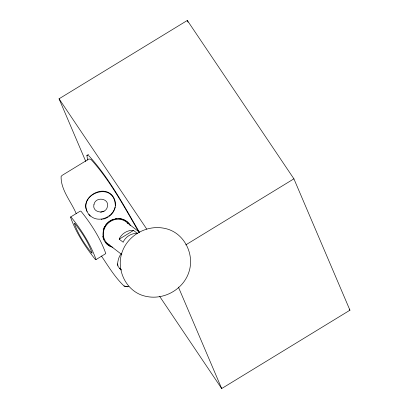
<?xml version="1.0" encoding="UTF-8"?>
<svg xmlns="http://www.w3.org/2000/svg" width="409" height="409" viewBox="0 0 409 409"><rect width="100%" height="100%" fill="white"/><g stroke="black" fill="none" stroke-linecap="round" stroke-linejoin="round"><path stroke-width="0.61" d="M114.98 208.263L115.149 207.046M115.318 205.824C114.699 178.39 72.235 195.819 90.22 216.146M113.743 211.156L114.735 208.841M137.015 233.462L136.018 233.375A14.32 13.354 -43.4 0 0 123.804 240.835L123.196 242.251L119.203 239.183L119.811 237.767A14.32 13.354 -43.4 0 1 132.025 230.308L133.513 230.441L137.511 233.503M111.141 214.791L113.498 211.739M121.361 253.58C118.835 256.448 117.976 260.277 117.567 263.948L117.986 265.415M108.952 216.525L110.706 215.139M85.824 161.555L59.054 98.799L187.317 20.45L293.907 178.825L349.946 310.201L221.683 388.55L159.653 296.387M87.623 160.077L86.882 155.41L88.508 154.418M70.501 217.061L80.271 211.095L81.023 211.269C91.181 223.948 100.42 238.268 105.803 253.595L96.033 259.567L95.277 259.388C85.118 246.709 75.88 232.394 70.501 217.061L71.253 217.24C81.411 229.919 90.65 244.234 96.033 259.567M119.203 239.183L133.513 230.441M185.752 244.894L293.907 178.825M100.645 212.271L104.111 211.167M105.016 218.611L108.073 217.215M125.987 286.453L127.398 286.77L128.809 286.341M101.222 219.469L102.316 219.26M103.411 219.05L104.505 218.846M101.452 256.029C108.405 266.417 114.955 277.322 124.06 286.009L125.445 286.32M86.882 155.41L88.978 155.895C109.51 178.559 124.06 205.972 139.392 232.261M124.06 286.009L127.398 286.77M112.879 247.317C110.031 246.515 107.352 244.879 105.655 242.425M119.571 268.314L121.028 269.24M121.488 270.012L120.031 268.938L117.904 266.085L117.265 263.877M127.286 222.828L139.433 232.154M107.148 243.299L121.826 254.567M88.876 214.336C99.801 227.21 122.603 212.072 113.283 196.887C104.167 183.079 79.832 196.811 87.081 211.504M130.537 225.615C127.864 221.208 122.894 218.554 117.761 218.651A15.189 14.744 -50.4 0 0 104.939 226.484C102.945 230.42 102.184 235.303 103.952 239.434M349.235 309.138L349.946 310.201M59.054 98.799L146.749 229.101M139.019 232.368C124.428 207.245 110.558 181.064 90.977 159.408L89.009 158.953L62.142 175.364L61.11 176.427C60.68 189.955 71.253 201.657 76.258 213.713M187.317 20.45L188.068 22.209M178.406 287.087L221.683 388.55M109.97 245.385A14.381 13.405 -43.4 0 1 106.759 224.643A14.381 13.405 -43.4 0 1 128.099 223.667M111.304 246.765A15.097 14.08 -43.4 0 1 102.751 236.223M103.196 229.909A15.097 14.08 -43.4 0 1 104.745 226.335M105.348 225.395A15.097 14.08 -43.4 0 1 107.143 223.227M107.541 222.833A15.097 14.08 -43.4 0 1 110.22 220.788M110.701 220.502A15.097 14.08 -43.4 0 1 113.768 219.178M115.379 218.774A15.097 14.08 -43.4 0 1 117.015 218.544M118.825 218.508A15.097 14.08 -43.4 0 1 130.057 225.216M94.004 204.296C91.621 212.9 105.67 214.935 107.383 206.826C109.765 198.222 95.716 196.187 94.004 204.296M121.55 253.887C116.35 271.535 127.204 292.358 145.624 296.269C164.014 300.569 184.086 289.168 189.28 270.881C194.485 253.232 183.626 232.414 165.205 228.498C146.816 224.198 126.749 235.604 121.55 253.887M74.924 223.677L74.402 223.554C78.134 234.204 84.551 244.147 91.606 252.951L92.132 253.074C88.395 242.425 81.979 232.481 74.924 223.677"/></g></svg>
